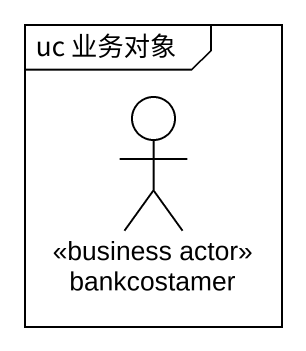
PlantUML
@startuml
mainframe uc 业务对象
actor bankcostamer <<business actor>>
@enduml
